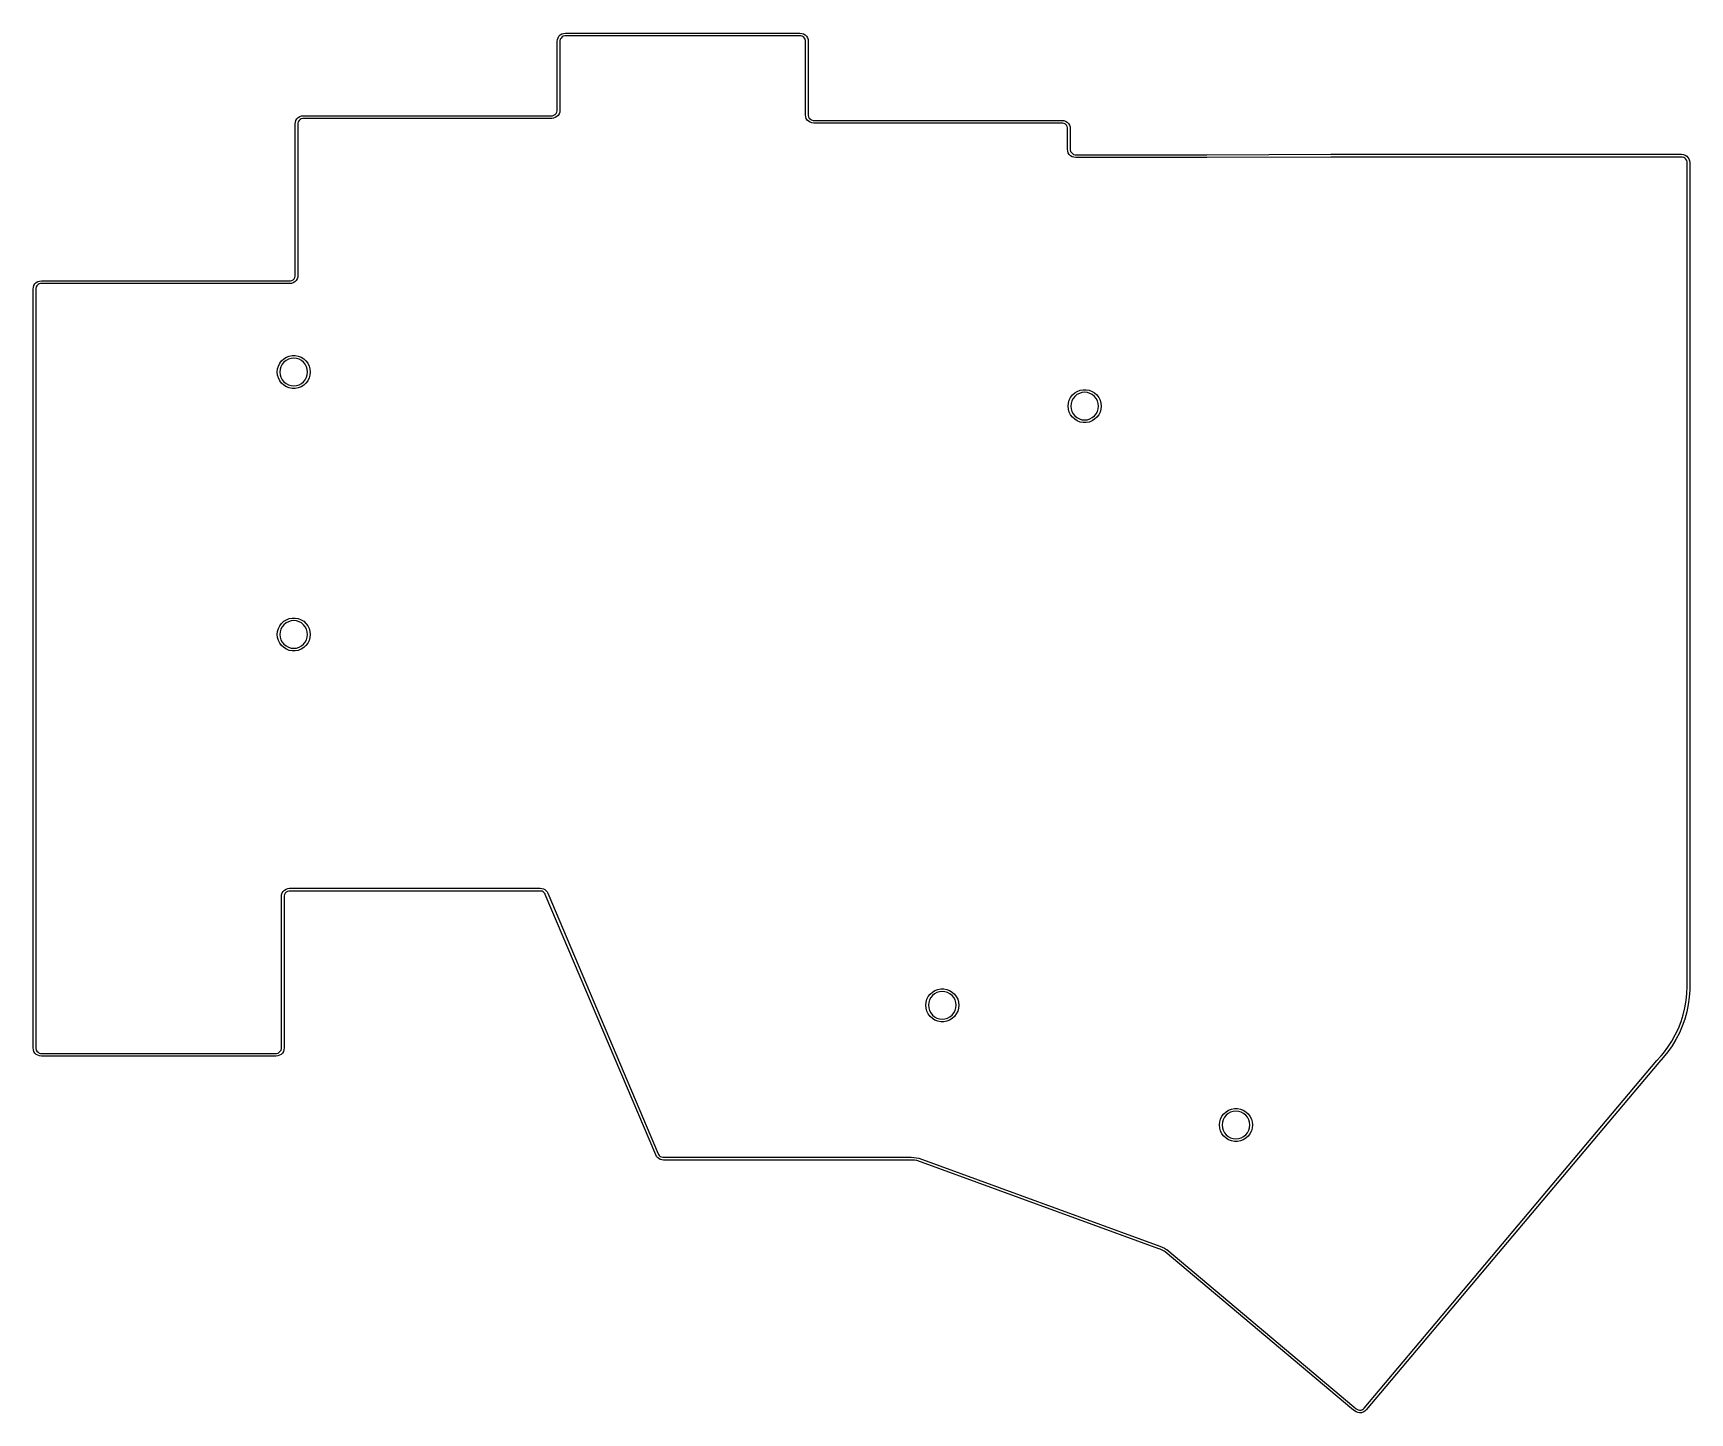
# Model space of a CAD drawing. Extents: x 64 to 184, y -150 to -49.
import ezdxf

# ---------------------------------------------------------------- set-up
doc = ezdxf.new("R2010")
doc.units = 0
doc.layers.add('BLACK', color=7, linetype='CONTINUOUS')

msp = doc.modelspace()

# ---------------------------------------------------------------- linework, layer by layer
at = {"layer": 'BLACK', "linetype": 'CONTINUOUS'}
for p, q in [((101.653553, -49.996447), (101.653557, -49.996431)), ((101.653553, -54.996447), (101.653553, -49.996447)), ((101.653557, -49.996431), (101.668565, -49.862943)), ((101.668565, -49.862943), (101.712925, -49.736102)), ((101.712925, -49.736102), (101.784407, -49.622319)), ((101.784407, -49.622319), (101.879424, -49.527302)), ((101.88078, -49.842019), (101.85354, -49.943757)), ((101.85354, -49.943757), (101.853553, -49.996418)), ((101.853553, -49.996418), (101.853548, -49.996433)), ((101.853548, -49.996433), (101.853553, -49.996447)), ((101.853553, -49.996447), (101.853553, -54.996447)), ((101.879424, -49.527302), (101.993209, -49.455821)), ((101.933432, -49.750802), (101.88078, -49.842019)), ((102.007906, -49.676329), (101.933432, -49.750802)), ((101.993209, -49.455821), (102.12005, -49.411463)), ((102.099123, -49.623678), (102.007906, -49.676329)), ((102.200862, -49.59644), (102.099123, -49.623678)), ((102.12005, -49.411463), (102.253508, -49.396461)), ((102.253522, -49.596453), (102.200862, -49.59644)), ((102.253508, -49.396461), (102.253553, -49.396447)), ((102.253538, -49.596442), (102.253522, -49.596447)), ((102.253522, -49.596447), (102.253522, -49.596453)), ((102.253553, -49.596447), (102.253538, -49.596442)), ((102.253553, -49.396447), (110.778553, -49.396447)), ((110.778553, -49.596447), (102.253553, -49.596447)), ((110.778553, -49.396447), (119.303553, -49.396447)), ((119.303553, -49.596447), (110.778553, -49.596447)), ((119.303553, -49.396447), (119.303557, -49.396448)), ((119.303557, -49.596445), (119.303553, -49.596447)), ((119.303557, -49.396448), (119.437063, -49.41148)), ((119.303562, -49.596447), (119.303557, -49.596445)), ((119.356223, -49.596443), (119.303562, -49.596447)), ((119.457959, -49.623696), (119.356223, -49.596443)), ((119.437063, -49.41148), (119.563888, -49.455851)), ((119.549172, -49.676354), (119.457959, -49.623696)), ((119.623646, -49.750828), (119.549172, -49.676354)), ((119.563888, -49.455851), (119.677658, -49.527333)), ((119.676304, -49.842041), (119.623646, -49.750828)), ((119.703557, -49.943777), (119.676304, -49.842041)), ((119.677658, -49.527333), (119.772667, -49.622342)), ((119.703553, -49.996438), (119.703557, -49.943777)), ((119.703554, -49.996442), (119.703553, -49.996438)), ((119.703553, -49.996447), (119.703554, -49.996442)), ((119.703553, -55.335046), (119.703553, -49.996447)), ((119.772667, -49.622342), (119.844149, -49.736112)), ((119.844149, -49.736112), (119.88852, -49.862937)), ((119.88852, -49.862937), (119.903551, -49.996442)), ((119.903551, -49.996442), (119.903553, -49.996447)), ((119.903553, -49.996447), (119.903553, -55.335037)), ((83.07005, -55.411463), (83.203508, -55.396461)), ((83.203508, -55.396461), (83.203553, -55.396447)), ((83.203553, -55.396447), (91.728553, -55.396447)), ((91.728553, -55.396447), (101.253554, -55.396447)), ((101.253554, -55.396447), (101.253575, -55.396453)), ((101.253575, -55.396453), (101.306184, -55.39644)), ((101.306184, -55.39644), (101.407912, -55.36916)), ((101.407912, -55.36916), (101.499119, -55.316489)), ((101.499119, -55.316489), (101.573592, -55.242014)), ((101.573592, -55.242014), (101.626262, -55.150807)), ((101.626262, -55.150807), (101.653541, -55.049079)), ((101.722606, -55.370507), (101.627613, -55.465501)), ((101.653541, -55.049079), (101.653553, -54.99645)), ((101.653553, -54.99645), (101.653553, -54.996447)), ((101.794088, -55.256763), (101.722606, -55.370507)), ((101.838479, -55.129968), (101.794088, -55.256763)), ((101.853554, -54.996476), (101.838479, -55.129968)), ((101.853553, -54.996447), (101.853549, -54.996458)), ((101.853549, -54.996458), (101.853554, -54.996476)), ((119.703554, -55.33505), (119.703553, -55.335046)), ((119.703553, -55.335055), (119.703554, -55.33505)), ((119.703555, -55.335055), (119.703553, -55.335055)), ((119.718608, -55.468561), (119.703555, -55.335055)), ((119.903553, -55.335037), (119.903555, -55.335037)), ((119.903555, -55.335037), (119.903559, -55.387697)), ((119.903559, -55.387697), (119.930824, -55.489428)), ((82.603553, -55.996447), (82.603557, -55.996431)), ((82.603553, -66.996447), (82.603553, -55.996447)), ((82.603557, -55.996431), (82.618565, -55.862943)), ((82.618565, -55.862943), (82.662925, -55.736102)), ((82.662925, -55.736102), (82.734407, -55.622319)), ((82.734407, -55.622319), (82.829424, -55.527302)), ((82.83078, -55.842019), (82.80354, -55.943757)), ((82.80354, -55.943757), (82.803553, -55.996418)), ((82.803553, -55.996418), (82.803548, -55.996433)), ((82.803548, -55.996433), (82.803553, -55.996447)), ((82.803553, -55.996447), (82.803553, -66.996447)), ((82.829424, -55.527302), (82.943209, -55.455821)), ((82.883432, -55.750802), (82.83078, -55.842019)), ((82.957906, -55.676329), (82.883432, -55.750802)), ((82.943209, -55.455821), (83.07005, -55.411463)), ((83.049123, -55.623678), (82.957906, -55.676329)), ((83.150862, -55.59644), (83.049123, -55.623678)), ((83.203522, -55.596453), (83.150862, -55.59644)), ((83.203538, -55.596442), (83.203522, -55.596447)), ((83.203522, -55.596447), (83.203522, -55.596453)), ((83.203553, -55.596447), (83.203538, -55.596442)), ((91.728553, -55.596447), (83.203553, -55.596447)), ((101.253554, -55.596447), (91.728553, -55.596447)), ((101.253568, -55.596442), (101.253554, -55.596447)), ((101.253585, -55.596447), (101.253568, -55.596442)), ((101.387077, -55.581377), (101.253585, -55.596454)), ((101.253585, -55.596454), (101.253585, -55.596447)), ((101.513871, -55.536985), (101.387077, -55.581377)), ((101.627613, -55.465501), (101.513871, -55.536985)), ((119.762988, -55.59537), (119.718608, -55.468561)), ((119.83447, -55.709127), (119.762988, -55.59537)), ((119.929471, -55.804128), (119.83447, -55.709127)), ((120.043227, -55.875611), (119.929471, -55.804128)), ((119.930824, -55.489428), (119.983488, -55.580638)), ((119.983488, -55.580638), (120.057961, -55.655111)), ((120.170037, -55.919991), (120.043227, -55.875611)), ((120.057961, -55.655111), (120.14917, -55.707775)), ((120.14917, -55.707775), (120.250901, -55.735041)), ((120.303542, -55.935045), (120.170037, -55.919991)), ((120.250901, -55.735041), (120.303562, -55.735045)), ((120.303546, -55.935043), (120.303542, -55.935045)), ((120.303553, -55.935046), (120.303546, -55.935043)), ((129.828553, -55.935046), (120.303553, -55.935046)), ((120.303562, -55.735045), (120.303566, -55.735046)), ((120.303566, -55.735046), (129.828553, -55.735046)), ((129.828553, -55.735046), (138.353553, -55.735046)), ((138.353553, -55.935046), (129.828553, -55.935046)), ((138.353553, -55.735046), (138.353557, -55.735047)), ((138.353557, -55.935044), (138.353553, -55.935046)), ((138.353557, -55.735047), (138.487063, -55.750079)), ((138.353562, -55.935046), (138.353557, -55.935044)), ((138.406224, -55.935042), (138.353562, -55.935046)), ((138.507959, -55.962295), (138.406224, -55.935042)), ((138.487063, -55.750079), (138.613888, -55.794449)), ((138.599172, -56.014953), (138.507959, -55.962295)), ((138.673646, -56.089427), (138.599172, -56.014953)), ((138.613888, -55.794449), (138.727658, -55.865932)), ((138.726305, -56.180641), (138.673646, -56.089427)), ((138.753558, -56.282376), (138.726305, -56.180641)), ((138.727658, -55.865932), (138.822668, -55.960941)), ((138.753554, -56.335041), (138.753553, -56.335037)), ((138.753553, -56.335037), (138.753554, -56.335037)), ((138.753553, -56.335046), (138.753554, -56.335041)), ((138.753553, -57.835046), (138.753553, -56.335046)), ((138.753554, -56.335037), (138.753558, -56.282376)), ((138.822668, -55.960941), (138.89415, -56.074711)), ((138.89415, -56.074711), (138.938521, -56.201536)), ((138.938521, -56.201536), (138.953554, -56.335055)), ((138.953554, -56.335055), (138.953553, -56.335055)), ((138.953553, -56.335055), (138.953553, -57.835037)), ((138.753554, -57.83505), (138.753553, -57.835046)), ((138.753553, -57.835055), (138.753554, -57.83505)), ((138.753554, -57.835055), (138.753553, -57.835055)), ((138.768607, -57.968561), (138.753554, -57.835055)), ((138.812987, -58.095371), (138.768607, -57.968561)), ((138.88447, -58.209128), (138.812987, -58.095371)), ((138.979471, -58.30413), (138.88447, -58.209128)), ((138.953553, -57.835037), (138.953554, -57.835037)), ((138.953554, -57.835037), (138.953558, -57.887698)), ((138.953558, -57.887698), (138.980823, -57.989429)), ((139.093228, -58.375612), (138.979471, -58.30413)), ((138.980823, -57.989429), (139.033487, -58.080639)), ((139.033487, -58.080639), (139.107961, -58.155112)), ((139.220038, -58.419993), (139.093228, -58.375612)), ((139.107961, -58.155112), (139.19917, -58.207776)), ((139.19917, -58.207776), (139.300902, -58.235042)), ((139.353544, -58.435046), (139.220038, -58.419993)), ((139.300902, -58.235042), (139.353562, -58.235046)), ((139.353548, -58.435044), (139.353544, -58.435046)), ((139.353553, -58.435046), (139.353548, -58.435044)), ((148.878553, -58.435046), (139.353553, -58.435046)), ((139.353562, -58.235046), (148.878422, -58.235046)), ((148.878422, -58.235046), (157.899611, -58.200001)), ((148.878747, -58.434982), (148.878553, -58.435046)), ((148.878941, -58.435045), (148.878747, -58.434982)), ((157.900131, -58.4), (148.878941, -58.435045)), ((157.899611, -58.200001), (157.899805, -58.200063)), ((157.899805, -58.200063), (157.9, -58.2)), ((157.9, -58.2), (158.89505, -58.2)), ((158.89505, -58.4), (157.900131, -58.4)), ((158.89505, -58.2), (183.395, -58.2)), ((183.395, -58.4), (158.89505, -58.4)), ((183.395, -58.2), (183.528507, -58.215045)), ((183.447655, -58.400001), (183.395, -58.4)), ((183.549374, -58.42726), (183.447655, -58.400001)), ((183.528507, -58.215045), (183.655318, -58.259424)), ((183.640571, -58.479921), (183.549374, -58.42726)), ((183.715029, -58.554393), (183.640571, -58.479921)), ((183.655318, -58.259424), (183.769072, -58.330911)), ((183.767671, -58.6456), (183.715029, -58.554393)), ((183.79491, -58.747325), (183.767671, -58.6456)), ((183.769072, -58.330911), (183.864063, -58.425922)), ((183.7949, -58.79998), (183.79491, -58.747325)), ((183.794946, -58.79998), (183.7949, -58.79998)), ((183.794948, -58.79999), (183.794946, -58.79998)), ((183.794946, -58.8), (183.794948, -58.79999)), ((183.795, -104.4), (183.794946, -58.8)), ((183.864063, -58.425922), (183.935528, -58.53969)), ((183.935528, -58.53969), (183.979882, -58.66651)), ((183.979882, -58.66651), (183.994872, -58.799772)), ((183.994872, -58.799772), (183.994946, -58.8)), ((183.994946, -58.8), (183.994999, -104.399966)), ((63.893199, -67.455801), (64.020022, -67.41141)), ((64.020022, -67.41141), (64.153544, -67.396353)), ((64.153544, -67.396353), (64.153544, -67.396447)), ((64.153544, -67.396447), (64.153548, -67.396448)), ((64.153548, -67.396448), (64.153553, -67.396447)), ((64.153553, -67.396447), (72.678553, -67.396447)), ((72.678553, -67.396447), (82.203553, -67.396447)), ((82.203553, -67.396447), (82.203557, -67.396448)), ((82.203557, -67.396448), (82.203562, -67.396447)), ((82.203562, -67.396447), (82.203562, -67.396449)), ((82.203562, -67.396449), (82.203568, -67.396452)), ((82.203568, -67.396452), (82.256224, -67.396456)), ((82.256224, -67.396456), (82.357959, -67.369203)), ((82.357959, -67.369203), (82.449173, -67.316544)), ((82.449173, -67.316544), (82.523646, -67.242069)), ((82.523646, -67.242069), (82.576304, -67.150855)), ((82.576304, -67.150855), (82.603556, -67.04912)), ((82.672669, -67.370555), (82.57766, -67.465565)), ((82.603552, -66.996458), (82.603554, -66.99645)), ((82.603556, -67.04912), (82.603552, -66.996458)), ((82.603554, -66.99645), (82.603553, -66.996447)), ((82.74415, -67.256784), (82.672669, -67.370555)), ((82.78852, -67.129958), (82.74415, -67.256784)), ((82.803549, -66.996456), (82.78852, -67.129958)), ((82.803553, -66.996447), (82.803549, -66.996456)), ((63.553553, -67.996448), (63.553554, -67.996443)), ((63.553553, -123.146447), (63.553553, -67.996448)), ((63.553554, -67.996443), (63.568585, -67.862932)), ((63.568585, -67.862932), (63.612952, -67.7361)), ((63.612952, -67.7361), (63.684429, -67.622321)), ((63.684429, -67.622321), (63.779433, -67.5273)), ((63.780801, -67.842023), (63.753548, -67.94377)), ((63.753548, -67.94377), (63.753553, -67.996438)), ((63.753553, -67.996438), (63.753551, -67.996443)), ((63.753551, -67.996443), (63.753553, -67.996448)), ((63.753553, -67.996448), (63.753553, -123.146438)), ((63.779433, -67.5273), (63.893199, -67.455801)), ((63.83346, -67.750795), (63.780801, -67.842023)), ((63.907935, -67.676306), (63.83346, -67.750795)), ((63.999153, -67.62363), (63.907935, -67.676306)), ((64.100895, -67.596358), (63.999153, -67.62363)), ((64.153263, -67.596353), (64.100895, -67.596358)), ((64.153553, -67.596447), (64.153263, -67.596353)), ((64.153562, -67.596447), (64.153553, -67.596447)), ((72.678553, -67.596447), (64.153562, -67.596447)), ((82.203544, -67.596447), (72.678553, -67.596447)), ((82.337063, -67.581419), (82.203544, -67.596452)), ((82.203544, -67.596452), (82.203544, -67.596447)), ((82.463889, -67.537048), (82.337063, -67.581419)), ((82.57766, -67.465565), (82.463889, -67.537048)), ((81.380938, -73.591473), (81.479653, -73.393228)), ((81.479653, -73.393228), (81.613114, -73.216497)), ((81.664422, -73.466685), (81.571556, -73.640426)), ((81.613114, -73.216497), (81.776777, -73.067298)), ((81.789399, -73.314399), (81.664422, -73.466685)), ((81.776777, -73.067298), (81.965069, -72.950713)), ((81.941685, -73.189422), (81.789399, -73.314399)), ((82.115426, -73.096556), (81.941685, -73.189422)), ((81.965069, -72.950713), (82.171576, -72.870711)), ((82.303946, -73.039369), (82.115426, -73.096556)), ((82.171576, -72.870711), (82.389269, -72.830017)), ((82.5, -73.020059), (82.303946, -73.039369)), ((82.389269, -72.830017), (82.610731, -72.830017)), ((82.696054, -73.039369), (82.5, -73.020059)), ((82.610731, -72.830017), (82.828424, -72.870711)), ((82.884574, -73.096556), (82.696054, -73.039369)), ((82.828424, -72.870711), (83.034931, -72.950713)), ((83.058315, -73.189422), (82.884574, -73.096556)), ((83.034931, -72.950713), (83.223223, -73.067298)), ((83.210601, -73.314399), (83.058315, -73.189422)), ((83.335578, -73.466685), (83.210601, -73.314399)), ((83.223223, -73.067298), (83.386886, -73.216497)), ((83.428444, -73.640426), (83.335578, -73.466685)), ((83.386886, -73.216497), (83.520347, -73.393228)), ((83.520347, -73.393228), (83.619062, -73.591473)), ((81.299898, -74.025), (81.320332, -73.804482)), ((81.320332, -74.245518), (81.299898, -74.025)), ((81.320332, -73.804482), (81.380938, -73.591473)), ((81.380938, -74.458527), (81.320332, -74.245518)), ((81.479653, -74.656772), (81.380938, -74.458527)), ((81.613114, -74.833503), (81.479653, -74.656772)), ((81.514369, -73.828946), (81.495059, -74.025)), ((81.495059, -74.025), (81.514369, -74.221054)), ((81.571556, -73.640426), (81.514369, -73.828946)), ((81.514369, -74.221054), (81.571556, -74.409574)), ((81.571556, -74.409574), (81.664422, -74.583315)), ((81.664422, -74.583315), (81.789399, -74.735601)), ((83.210601, -74.735601), (83.335578, -74.583315)), ((83.335578, -74.583315), (83.428444, -74.409574)), ((83.520347, -74.656772), (83.386886, -74.833503)), ((83.485631, -73.828946), (83.428444, -73.640426)), ((83.428444, -74.409574), (83.485631, -74.221054)), ((83.504941, -74.025), (83.485631, -73.828946)), ((83.485631, -74.221054), (83.504941, -74.025)), ((83.619062, -74.458527), (83.520347, -74.656772)), ((83.619062, -73.591473), (83.679668, -73.804482)), ((83.679668, -74.245518), (83.619062, -74.458527)), ((83.679668, -73.804482), (83.700102, -74.025)), ((83.700102, -74.025), (83.679668, -74.245518)), ((81.776777, -74.982702), (81.613114, -74.833503)), ((81.965069, -75.099287), (81.776777, -74.982702)), ((81.789399, -74.735601), (81.941685, -74.860578)), ((81.941685, -74.860578), (82.115426, -74.953444)), ((82.171576, -75.179289), (81.965069, -75.099287)), ((82.115426, -74.953444), (82.303946, -75.010631)), ((82.389269, -75.219983), (82.171576, -75.179289)), ((82.303946, -75.010631), (82.5, -75.029941)), ((82.610731, -75.219983), (82.389269, -75.219983)), ((82.5, -75.029941), (82.696054, -75.010631)), ((82.828424, -75.179289), (82.610731, -75.219983)), ((82.696054, -75.010631), (82.884574, -74.953444)), ((83.034931, -75.099287), (82.828424, -75.179289)), ((82.884574, -74.953444), (83.058315, -74.860578)), ((83.223223, -74.982702), (83.034931, -75.099287)), ((83.058315, -74.860578), (83.210601, -74.735601)), ((83.386886, -74.833503), (83.223223, -74.982702)), ((138.880938, -76.070073), (138.979653, -75.871828)), ((138.979653, -75.871828), (139.113114, -75.695097)), ((139.113114, -75.695097), (139.276777, -75.545898)), ((139.289399, -75.792999), (139.164422, -75.945285)), ((139.276777, -75.545898), (139.465069, -75.429313)), ((139.441685, -75.668022), (139.289399, -75.792999)), ((139.615426, -75.575156), (139.441685, -75.668022)), ((139.465069, -75.429313), (139.671576, -75.349311)), ((139.803946, -75.517969), (139.615426, -75.575156)), ((139.671576, -75.349311), (139.889269, -75.308617)), ((140, -75.498659), (139.803946, -75.517969)), ((139.889269, -75.308617), (140.110731, -75.308617)), ((140.196054, -75.517969), (140, -75.498659)), ((140.110731, -75.308617), (140.328424, -75.349311)), ((140.384574, -75.575156), (140.196054, -75.517969)), ((140.328424, -75.349311), (140.534931, -75.429313)), ((140.558315, -75.668022), (140.384574, -75.575156)), ((140.534931, -75.429313), (140.723223, -75.545898)), ((140.710601, -75.792999), (140.558315, -75.668022)), ((140.835578, -75.945285), (140.710601, -75.792999)), ((140.723223, -75.545898), (140.886886, -75.695097)), ((140.886886, -75.695097), (141.020347, -75.871828)), ((141.020347, -75.871828), (141.119062, -76.070073)), ((138.799898, -76.5036), (138.820332, -76.283082)), ((138.820332, -76.724118), (138.799898, -76.5036)), ((138.820332, -76.283082), (138.880938, -76.070073)), ((138.880938, -76.937127), (138.820332, -76.724118)), ((138.979653, -77.135372), (138.880938, -76.937127)), ((139.014369, -76.307546), (138.995059, -76.5036)), ((138.995059, -76.5036), (139.014369, -76.699654)), ((139.071556, -76.119026), (139.014369, -76.307546)), ((139.014369, -76.699654), (139.071556, -76.888174)), ((139.164422, -75.945285), (139.071556, -76.119026)), ((139.071556, -76.888174), (139.164422, -77.061915)), ((139.164422, -77.061915), (139.289399, -77.214201)), ((140.710601, -77.214201), (140.835578, -77.061915)), ((140.928444, -76.119026), (140.835578, -75.945285)), ((140.835578, -77.061915), (140.928444, -76.888174)), ((140.985631, -76.307546), (140.928444, -76.119026)), ((140.928444, -76.888174), (140.985631, -76.699654)), ((141.004941, -76.5036), (140.985631, -76.307546)), ((140.985631, -76.699654), (141.004941, -76.5036)), ((141.119062, -76.937127), (141.020347, -77.135372)), ((141.119062, -76.070073), (141.179668, -76.283082)), ((141.179668, -76.724118), (141.119062, -76.937127)), ((141.179668, -76.283082), (141.200102, -76.5036)), ((141.200102, -76.5036), (141.179668, -76.724118)), ((139.113114, -77.312103), (138.979653, -77.135372)), ((139.276777, -77.461302), (139.113114, -77.312103)), ((139.465069, -77.577887), (139.276777, -77.461302)), ((139.289399, -77.214201), (139.441685, -77.339178)), ((139.441685, -77.339178), (139.615426, -77.432044)), ((139.671576, -77.657889), (139.465069, -77.577887)), ((139.615426, -77.432044), (139.803946, -77.489231)), ((139.889269, -77.698583), (139.671576, -77.657889)), ((139.803946, -77.489231), (140, -77.508541)), ((140.110731, -77.698583), (139.889269, -77.698583)), ((140, -77.508541), (140.196054, -77.489231)), ((140.328424, -77.657889), (140.110731, -77.698583)), ((140.196054, -77.489231), (140.384574, -77.432044)), ((140.534931, -77.577887), (140.328424, -77.657889)), ((140.384574, -77.432044), (140.558315, -77.339178)), ((140.723223, -77.461302), (140.534931, -77.577887)), ((140.558315, -77.339178), (140.710601, -77.214201)), ((140.886886, -77.312103), (140.723223, -77.461302)), ((141.020347, -77.135372), (140.886886, -77.312103)), ((81.320332, -92.879482), (81.380938, -92.666473)), ((81.380938, -92.666473), (81.479653, -92.468228)), ((81.479653, -92.468228), (81.613114, -92.291497)), ((81.571556, -92.715426), (81.514369, -92.903946)), ((81.664422, -92.541685), (81.571556, -92.715426)), ((81.613114, -92.291497), (81.776777, -92.142298)), ((81.789399, -92.389399), (81.664422, -92.541685)), ((81.776777, -92.142298), (81.965069, -92.025713)), ((81.941685, -92.264422), (81.789399, -92.389399)), ((82.115426, -92.171556), (81.941685, -92.264422)), ((81.965069, -92.025713), (82.171576, -91.945711)), ((82.303946, -92.114369), (82.115426, -92.171556)), ((82.171576, -91.945711), (82.389269, -91.905017)), ((82.5, -92.095059), (82.303946, -92.114369)), ((82.389269, -91.905017), (82.610731, -91.905017)), ((82.696054, -92.114369), (82.5, -92.095059)), ((82.610731, -91.905017), (82.828424, -91.945711)), ((82.884574, -92.171556), (82.696054, -92.114369)), ((82.828424, -91.945711), (83.034931, -92.025713)), ((83.058315, -92.264422), (82.884574, -92.171556)), ((83.034931, -92.025713), (83.223223, -92.142298)), ((83.210601, -92.389399), (83.058315, -92.264422)), ((83.335578, -92.541685), (83.210601, -92.389399)), ((83.223223, -92.142298), (83.386886, -92.291497)), ((83.428444, -92.715426), (83.335578, -92.541685)), ((83.386886, -92.291497), (83.520347, -92.468228)), ((83.485631, -92.903946), (83.428444, -92.715426)), ((83.520347, -92.468228), (83.619062, -92.666473)), ((83.619062, -92.666473), (83.679668, -92.879482)), ((81.299898, -93.1), (81.320332, -92.879482)), ((81.320332, -93.320518), (81.299898, -93.1)), ((81.380938, -93.533527), (81.320332, -93.320518)), ((81.479653, -93.731772), (81.380938, -93.533527)), ((81.613114, -93.908503), (81.479653, -93.731772)), ((81.514369, -92.903946), (81.495059, -93.1)), ((81.495059, -93.1), (81.514369, -93.296054)), ((81.514369, -93.296054), (81.571556, -93.484574)), ((81.571556, -93.484574), (81.664422, -93.658315)), ((81.776777, -94.057702), (81.613114, -93.908503)), ((81.664422, -93.658315), (81.789399, -93.810601)), ((81.789399, -93.810601), (81.941685, -93.935578)), ((81.941685, -93.935578), (82.115426, -94.028444)), ((82.884574, -94.028444), (83.058315, -93.935578)), ((83.058315, -93.935578), (83.210601, -93.810601)), ((83.210601, -93.810601), (83.335578, -93.658315)), ((83.386886, -93.908503), (83.223223, -94.057702)), ((83.335578, -93.658315), (83.428444, -93.484574)), ((83.520347, -93.731772), (83.386886, -93.908503)), ((83.428444, -93.484574), (83.485631, -93.296054)), ((83.504941, -93.1), (83.485631, -92.903946)), ((83.485631, -93.296054), (83.504941, -93.1)), ((83.619062, -93.533527), (83.520347, -93.731772)), ((83.679668, -93.320518), (83.619062, -93.533527)), ((83.679668, -92.879482), (83.700102, -93.1)), ((83.700102, -93.1), (83.679668, -93.320518)), ((81.965069, -94.174287), (81.776777, -94.057702)), ((82.171576, -94.254289), (81.965069, -94.174287)), ((82.115426, -94.028444), (82.303946, -94.085631)), ((82.389269, -94.294983), (82.171576, -94.254289)), ((82.303946, -94.085631), (82.5, -94.104941)), ((82.610731, -94.294983), (82.389269, -94.294983)), ((82.5, -94.104941), (82.696054, -94.085631)), ((82.828424, -94.254289), (82.610731, -94.294983)), ((82.696054, -94.085631), (82.884574, -94.028444)), ((83.034931, -94.174287), (82.828424, -94.254289)), ((83.223223, -94.057702), (83.034931, -94.174287)), ((183.795054, -104.400167), (183.795, -104.4)), ((183.795001, -104.400333), (183.795054, -104.400167)), ((183.8, -105.9), (183.795001, -104.400333)), ((183.994999, -104.399966), (183.999999, -105.899666)), ((183.8, -118.4), (183.8, -105.9)), ((183.999999, -105.899666), (183.999945, -105.899832)), ((183.999945, -105.899832), (184, -105.9)), ((184, -105.9), (184, -118.4)), ((81.603559, -112.14643), (81.618566, -112.012944)), ((81.618566, -112.012944), (81.662926, -111.886103)), ((81.662926, -111.886103), (81.734408, -111.772319)), ((81.734408, -111.772319), (81.829425, -111.677303)), ((81.830781, -111.992019), (81.803541, -112.093757)), ((81.829425, -111.677303), (81.943209, -111.605822)), ((81.883433, -111.900803), (81.830781, -111.992019)), ((81.957907, -111.82633), (81.883433, -111.900803)), ((81.943209, -111.605822), (82.070051, -111.561464)), ((82.049123, -111.773679), (81.957907, -111.82633)), ((82.150862, -111.746441), (82.049123, -111.773679)), ((82.070051, -111.561464), (82.203498, -111.546463)), ((82.203522, -111.746454), (82.150862, -111.746441)), ((82.203498, -111.546463), (82.203553, -111.546446)), ((82.203538, -111.746441), (82.203522, -111.746446)), ((82.203522, -111.746446), (82.203522, -111.746454)), ((82.203553, -111.746446), (82.203538, -111.746441)), ((82.203553, -111.546446), (91.728553, -111.546446)), ((91.728553, -111.746446), (82.203553, -111.746446)), ((91.728553, -111.546446), (100.422414, -111.546446)), ((100.422406, -111.746446), (91.728553, -111.746446)), ((100.42241, -111.746447), (100.422406, -111.746446)), ((100.46942, -111.746478), (100.42241, -111.746447)), ((100.422414, -111.546446), (100.422417, -111.546447)), ((100.422417, -111.546447), (100.538666, -111.557819)), ((100.560877, -111.768277), (100.46942, -111.746478)), ((100.538666, -111.557819), (100.650511, -111.591496)), ((100.644788, -111.810685), (100.560877, -111.768277)), ((100.716582, -111.87139), (100.644788, -111.810685)), ((100.650511, -111.591496), (100.753713, -111.646204)), ((100.772347, -111.947086), (100.716582, -111.87139)), ((100.753713, -111.646204), (100.84436, -111.71987)), ((100.790695, -111.990292), (100.772347, -111.947086)), ((100.790701, -111.990355), (100.790695, -111.990292)), ((108.818153, -130.930584), (100.790701, -111.990355)), ((100.84436, -111.71987), (100.919018, -111.809701)), ((100.919018, -111.809701), (100.974859, -111.912294)), ((100.974859, -111.912294), (100.974841, -111.912301)), ((100.974841, -111.912301), (100.974841, -111.912305)), ((100.974841, -111.912305), (100.974845, -111.912309)), ((100.974845, -111.912309), (109.002297, -130.852538)), ((81.603554, -112.146446), (81.603559, -112.14643)), ((81.603554, -123.146418), (81.603554, -112.146446)), ((81.803541, -112.093757), (81.803554, -112.146418)), ((81.803554, -112.146418), (81.803549, -112.146433)), ((81.803549, -112.146433), (81.803554, -112.146446)), ((81.803554, -112.146446), (81.803554, -123.146447)), ((128.629653, -119.418228), (128.763114, -119.241497)), ((128.763114, -119.241497), (128.926777, -119.092298)), ((128.926777, -119.092298), (129.115069, -118.975713)), ((129.091685, -119.214422), (128.939399, -119.339399)), ((129.265426, -119.121556), (129.091685, -119.214422)), ((129.115069, -118.975713), (129.321576, -118.895711)), ((129.453946, -119.064369), (129.265426, -119.121556)), ((129.321576, -118.895711), (129.539269, -118.855017)), ((129.65, -119.045059), (129.453946, -119.064369)), ((129.539269, -118.855017), (129.760731, -118.855017)), ((129.846054, -119.064369), (129.65, -119.045059)), ((129.760731, -118.855017), (129.978424, -118.895711)), ((130.034574, -119.121556), (129.846054, -119.064369)), ((129.978424, -118.895711), (130.184931, -118.975713)), ((130.208315, -119.214422), (130.034574, -119.121556)), ((130.184931, -118.975713), (130.373223, -119.092298)), ((130.360601, -119.339399), (130.208315, -119.214422)), ((130.373223, -119.092298), (130.536886, -119.241497)), ((130.536886, -119.241497), (130.670347, -119.418228)), ((183.733652, -119.71162), (183.788507, -119.189718)), ((183.788507, -119.189718), (183.808014, -118.665303)), ((183.800441, -118.401358), (183.8, -118.4)), ((183.800046, -118.403036), (183.800441, -118.401358)), ((183.808014, -118.665303), (183.800046, -118.403036)), ((183.998119, -118.934945), (183.95998, -119.471574)), ((183.999943, -118.400175), (183.998119, -118.934945)), ((184, -118.4), (183.999943, -118.400175)), ((128.449898, -120.05), (128.470332, -119.829482)), ((128.470332, -120.270518), (128.449898, -120.05)), ((128.470332, -119.829482), (128.530938, -119.616473)), ((128.530938, -120.483527), (128.470332, -120.270518)), ((128.530938, -119.616473), (128.629653, -119.418228)), ((128.664369, -119.853946), (128.645059, -120.05)), ((128.645059, -120.05), (128.664369, -120.246054)), ((128.721556, -119.665426), (128.664369, -119.853946)), ((128.664369, -120.246054), (128.721556, -120.434574)), ((128.814422, -119.491685), (128.721556, -119.665426)), ((128.721556, -120.434574), (128.814422, -120.608315)), ((128.939399, -119.339399), (128.814422, -119.491685)), ((130.485578, -119.491685), (130.360601, -119.339399)), ((130.578444, -119.665426), (130.485578, -119.491685)), ((130.485578, -120.608315), (130.578444, -120.434574)), ((130.635631, -119.853946), (130.578444, -119.665426)), ((130.578444, -120.434574), (130.635631, -120.246054)), ((130.654941, -120.05), (130.635631, -119.853946)), ((130.635631, -120.246054), (130.654941, -120.05)), ((130.670347, -119.418228), (130.769062, -119.616473)), ((130.769062, -119.616473), (130.829668, -119.829482)), ((130.829668, -120.270518), (130.769062, -120.483527)), ((130.829668, -119.829482), (130.850102, -120.05)), ((130.850102, -120.05), (130.829668, -120.270518)), ((183.519058, -120.73839), (183.643699, -120.22863)), ((183.643699, -120.22863), (183.733652, -119.71162)), ((183.885712, -120.004407), (183.775652, -120.531012)), ((183.95998, -119.471574), (183.885712, -120.004407)), ((128.629653, -120.681772), (128.530938, -120.483527)), ((128.763114, -120.858503), (128.629653, -120.681772)), ((128.926777, -121.007702), (128.763114, -120.858503)), ((128.814422, -120.608315), (128.939399, -120.760601)), ((129.115069, -121.124287), (128.926777, -121.007702)), ((128.939399, -120.760601), (129.091685, -120.885578)), ((129.091685, -120.885578), (129.265426, -120.978444)), ((129.321576, -121.204289), (129.115069, -121.124287)), ((129.265426, -120.978444), (129.453946, -121.035631)), ((129.539269, -121.244983), (129.321576, -121.204289)), ((129.453946, -121.035631), (129.65, -121.054941)), ((129.760731, -121.244983), (129.539269, -121.244983)), ((129.65, -121.054941), (129.846054, -121.035631)), ((129.978424, -121.204289), (129.760731, -121.244983)), ((129.846054, -121.035631), (130.034574, -120.978444)), ((130.184931, -121.124287), (129.978424, -121.204289)), ((130.034574, -120.978444), (130.208315, -120.885578)), ((130.373223, -121.007702), (130.184931, -121.124287)), ((130.208315, -120.885578), (130.360601, -120.760601)), ((130.360601, -120.760601), (130.485578, -120.608315)), ((130.536886, -120.858503), (130.373223, -121.007702)), ((130.670347, -120.681772), (130.536886, -120.858503)), ((130.769062, -120.483527), (130.670347, -120.681772)), ((183.168143, -121.726908), (183.360298, -121.238577)), ((183.450328, -121.555974), (183.236546, -122.049658)), ((183.360298, -121.238577), (183.519058, -120.73839)), ((183.630303, -121.048988), (183.450328, -121.555974)), ((183.775652, -120.531012), (183.630303, -121.048988)), ((182.400805, -123.098834), (182.6873, -122.659162)), ((182.6873, -122.659162), (182.943469, -122.201157)), ((182.989934, -122.527788), (182.711615, -122.988184)), ((182.943469, -122.201157), (183.168143, -121.726908)), ((183.236546, -122.049658), (182.989934, -122.527788)), ((63.553554, -123.146451), (63.553553, -123.146447)), ((63.553553, -123.146456), (63.553554, -123.146451)), ((63.568606, -123.279962), (63.553553, -123.146456)), ((63.612987, -123.406772), (63.568606, -123.279962)), ((63.684469, -123.520529), (63.612987, -123.406772)), ((63.779471, -123.615531), (63.684469, -123.520529)), ((63.753553, -123.146438), (63.753557, -123.199099)), ((63.753557, -123.199099), (63.780823, -123.30083)), ((63.893228, -123.687013), (63.779471, -123.615531)), ((63.780823, -123.30083), (63.833487, -123.39204)), ((63.833487, -123.39204), (63.90796, -123.466513)), ((64.020038, -123.731394), (63.893228, -123.687013)), ((63.90796, -123.466513), (63.99917, -123.519177)), ((63.99917, -123.519177), (64.100901, -123.546443)), ((64.153544, -123.746447), (64.020038, -123.731394)), ((64.100901, -123.546443), (64.153562, -123.546447)), ((64.153548, -123.746445), (64.153544, -123.746447)), ((64.153553, -123.746447), (64.153548, -123.746445)), ((72.678553, -123.746447), (64.153553, -123.746447)), ((64.153562, -123.546447), (72.678553, -123.546447)), ((72.678553, -123.546447), (81.203554, -123.546447)), ((81.203554, -123.746447), (72.678553, -123.746447)), ((81.203554, -123.546447), (81.203575, -123.546453)), ((81.203568, -123.746442), (81.203554, -123.746447)), ((81.203585, -123.746447), (81.203568, -123.746442)), ((81.203575, -123.546453), (81.256184, -123.54644)), ((81.337077, -123.731377), (81.203585, -123.746454)), ((81.203585, -123.746454), (81.203585, -123.746447)), ((81.256184, -123.54644), (81.357912, -123.51916)), ((81.463871, -123.686985), (81.337077, -123.731377)), ((81.357912, -123.51916), (81.449119, -123.466489)), ((81.449119, -123.466489), (81.523592, -123.392014)), ((81.577613, -123.615501), (81.463871, -123.686985)), ((81.523592, -123.392014), (81.576262, -123.300807)), ((81.576262, -123.300807), (81.603541, -123.199079)), ((81.672606, -123.520507), (81.577613, -123.615501)), ((81.603541, -123.199079), (81.603554, -123.146418)), ((81.744088, -123.406763), (81.672606, -123.520507)), ((81.788479, -123.279968), (81.744088, -123.406763)), ((81.803554, -123.146476), (81.788479, -123.279968)), ((81.803554, -123.146447), (81.803549, -123.14646)), ((81.803549, -123.14646), (81.803554, -123.146476)), ((181.599652, -124.070648), (181.913745, -123.716714)), ((182.064214, -123.848475), (181.750075, -124.202461)), ((181.913739, -123.716709), (182.08529, -123.518169)), ((181.913745, -123.716714), (181.913739, -123.716709)), ((182.064465, -123.847899), (182.064214, -123.848475)), ((182.065086, -123.847478), (182.064465, -123.847899)), ((182.402859, -123.428747), (182.065074, -123.847468)), ((182.065074, -123.847468), (182.065086, -123.847478)), ((182.08529, -123.518169), (182.400805, -123.098834)), ((182.711615, -122.988184), (182.402859, -123.428747)), ((160.312979, -149.328853), (181.59798, -124.072581)), ((181.750075, -124.202461), (160.465911, -149.457739)), ((181.59798, -124.072581), (181.599116, -124.071874)), ((181.599116, -124.071874), (181.599652, -124.070648)), ((150.465069, -127.675713), (150.671576, -127.595711)), ((150.671576, -127.595711), (150.889269, -127.555017)), ((150.889269, -127.555017), (151.110731, -127.555017)), ((151.110731, -127.555017), (151.328424, -127.595711)), ((151.328424, -127.595711), (151.534931, -127.675713)), ((149.799898, -128.75), (149.820332, -128.529482)), ((149.820332, -128.970518), (149.799898, -128.75)), ((149.820332, -128.529482), (149.880938, -128.316473)), ((149.880938, -128.316473), (149.979653, -128.118228)), ((149.979653, -128.118228), (150.113114, -127.941497)), ((150.014369, -128.553946), (149.995059, -128.75)), ((149.995059, -128.75), (150.014369, -128.946054)), ((150.071556, -128.365426), (150.014369, -128.553946)), ((150.164422, -128.191685), (150.071556, -128.365426)), ((150.113114, -127.941497), (150.276777, -127.792298)), ((150.289399, -128.039399), (150.164422, -128.191685)), ((150.276777, -127.792298), (150.465069, -127.675713)), ((150.441685, -127.914422), (150.289399, -128.039399)), ((150.615426, -127.821556), (150.441685, -127.914422)), ((150.803946, -127.764369), (150.615426, -127.821556)), ((151, -127.745059), (150.803946, -127.764369)), ((151.196054, -127.764369), (151, -127.745059)), ((151.384574, -127.821556), (151.196054, -127.764369)), ((151.558315, -127.914422), (151.384574, -127.821556)), ((151.534931, -127.675713), (151.723223, -127.792298)), ((151.710601, -128.039399), (151.558315, -127.914422)), ((151.835578, -128.191685), (151.710601, -128.039399)), ((151.723223, -127.792298), (151.886886, -127.941497)), ((151.928444, -128.365426), (151.835578, -128.191685)), ((151.886886, -127.941497), (152.020347, -128.118228)), ((151.985631, -128.553946), (151.928444, -128.365426)), ((152.004941, -128.75), (151.985631, -128.553946)), ((151.985631, -128.946054), (152.004941, -128.75)), ((152.020347, -128.118228), (152.119062, -128.316473)), ((152.119062, -128.316473), (152.179668, -128.529482)), ((152.179668, -128.529482), (152.200102, -128.75)), ((152.200102, -128.75), (152.179668, -128.970518)), ((149.880938, -129.183527), (149.820332, -128.970518)), ((149.979653, -129.381772), (149.880938, -129.183527)), ((150.113114, -129.558503), (149.979653, -129.381772)), ((150.014369, -128.946054), (150.071556, -129.134574)), ((150.071556, -129.134574), (150.164422, -129.308315)), ((150.276777, -129.707702), (150.113114, -129.558503)), ((150.164422, -129.308315), (150.289399, -129.460601)), ((150.465069, -129.824287), (150.276777, -129.707702)), ((150.289399, -129.460601), (150.441685, -129.585578)), ((150.441685, -129.585578), (150.615426, -129.678444)), ((150.671576, -129.904289), (150.465069, -129.824287)), ((150.615426, -129.678444), (150.803946, -129.735631)), ((150.889269, -129.944983), (150.671576, -129.904289)), ((150.803946, -129.735631), (151, -129.754941)), ((151.110731, -129.944983), (150.889269, -129.944983)), ((151, -129.754941), (151.196054, -129.735631)), ((151.328424, -129.904289), (151.110731, -129.944983)), ((151.196054, -129.735631), (151.384574, -129.678444)), ((151.534931, -129.824287), (151.328424, -129.904289)), ((151.384574, -129.678444), (151.558315, -129.585578)), ((151.723223, -129.707702), (151.534931, -129.824287)), ((151.558315, -129.585578), (151.710601, -129.460601)), ((151.710601, -129.460601), (151.835578, -129.308315)), ((151.886886, -129.558503), (151.723223, -129.707702)), ((151.835578, -129.308315), (151.928444, -129.134574)), ((152.020347, -129.381772), (151.886886, -129.558503)), ((151.928444, -129.134574), (151.985631, -128.946054)), ((152.119062, -129.183527), (152.020347, -129.381772)), ((152.179668, -128.970518), (152.119062, -129.183527)), ((108.818143, -130.930596), (108.818156, -130.930591)), ((108.873982, -131.03319), (108.818143, -130.930596)), ((108.818155, -130.930586), (108.818153, -130.930584)), ((108.818156, -130.930591), (108.818155, -130.930586)), ((108.948639, -131.123021), (108.873982, -131.03319)), ((109.039286, -131.196687), (108.948639, -131.123021)), ((109.002297, -130.852538), (109.002301, -130.852584)), ((109.002301, -130.852584), (109.020656, -130.895806)), ((109.020656, -130.895806), (109.076419, -130.971502)), ((109.142486, -131.251396), (109.039286, -131.196687)), ((109.076419, -130.971502), (109.148212, -131.032208)), ((109.254331, -131.285075), (109.142486, -131.251396)), ((109.148212, -131.032208), (109.232122, -131.074616)), ((109.232122, -131.074616), (109.323578, -131.096416)), ((109.370581, -131.296447), (109.254331, -131.285075)), ((109.323578, -131.096416), (109.370587, -131.096447)), ((109.370587, -131.096447), (118.064444, -131.096447)), ((118.064444, -131.096447), (127.391965, -131.096447)), ((127.391965, -131.096447), (127.574992, -131.104437)), ((127.574992, -131.104437), (127.756628, -131.128352)), ((127.756628, -131.128352), (127.935487, -131.16801)), ((127.935487, -131.16801), (127.935489, -131.168003)), ((127.935489, -131.168003), (127.939788, -131.170485)), ((127.939788, -131.170485), (127.943805, -131.170626)), ((127.943805, -131.170626), (145.47381, -137.551026)), ((109.370582, -131.296446), (109.370581, -131.296447)), ((109.370584, -131.296447), (109.370582, -131.296446)), ((118.064444, -131.296447), (109.370584, -131.296447)), ((127.391965, -131.296447), (118.064444, -131.296447)), ((127.391967, -131.296447), (127.391965, -131.296446)), ((127.391965, -131.296446), (127.391965, -131.296447)), ((127.474922, -131.296446), (127.391967, -131.296447)), ((127.6402, -131.310906), (127.474922, -131.296446)), ((127.803588, -131.33972), (127.6402, -131.310906)), ((127.879578, -131.360084), (127.803588, -131.33972)), ((145.405406, -137.738964), (127.879578, -131.360084)), ((145.405407, -137.738964), (145.405406, -137.738964)), ((145.405409, -137.738965), (145.405407, -137.738964)), ((145.483361, -137.767336), (145.405408, -137.738965)), ((145.405408, -137.738965), (145.405409, -137.738965)), ((145.47381, -137.551026), (145.643067, -137.621132)), ((145.633726, -137.837452), (145.483361, -137.767336)), ((145.777407, -137.92041), (145.633726, -137.837452)), ((145.643067, -137.621132), (145.80557, -137.705727)), ((145.841813, -137.965511), (145.777407, -137.92041)), ((145.80557, -137.705727), (145.96008, -137.804167)), ((159.435707, -149.376592), (145.841813, -137.965511)), ((145.96008, -137.804167), (145.960082, -137.804164)), ((145.960082, -137.804164), (145.963279, -137.807975)), ((145.963279, -137.807975), (145.967014, -137.809485)), ((145.967014, -137.809485), (159.564294, -149.223408)), ((159.564294, -149.223408), (159.749226, -149.378253)), ((160.278988, -149.369362), (160.312838, -149.329019)), ((160.312838, -149.329019), (160.312839, -149.329019)), ((160.312839, -149.329019), (160.31294, -149.328948)), ((160.31294, -149.328948), (160.312979, -149.328853)), ((159.435767, -149.376616), (159.435707, -149.376592)), ((159.435802, -149.376672), (159.435767, -149.376616)), ((159.620751, -149.531531), (159.435802, -149.376672)), ((159.620733, -149.531555), (159.620752, -149.531532)), ((159.732684, -149.605849), (159.620733, -149.531555)), ((159.620752, -149.531532), (159.620751, -149.531531)), ((159.858361, -149.653369), (159.732684, -149.605849)), ((159.749226, -149.378253), (159.749251, -149.378293)), ((159.749251, -149.378293), (159.749304, -149.378318)), ((159.749304, -149.378318), (159.749285, -149.378341)), ((159.749285, -149.378341), (159.789628, -149.412191)), ((159.789628, -149.412191), (159.885087, -149.4567)), ((159.99146, -149.671732), (159.858361, -149.653369)), ((159.885087, -149.4567), (159.988814, -149.474987)), ((159.988814, -149.474987), (160.093739, -149.465803)), ((160.125309, -149.660017), (159.99146, -149.671732)), ((160.093739, -149.465803), (160.192712, -149.429777)), ((160.253196, -149.618813), (160.125309, -149.660017)), ((160.192712, -149.429777), (160.278988, -149.369362)), ((160.368707, -149.550184), (160.253196, -149.618813)), ((160.465805, -149.457804), (160.368707, -149.550184)), ((160.465911, -149.457739), (160.465805, -149.457804))]:
    msp.add_line(p, q, dxfattribs=at)

doc.saveas('drawing.dxf')
